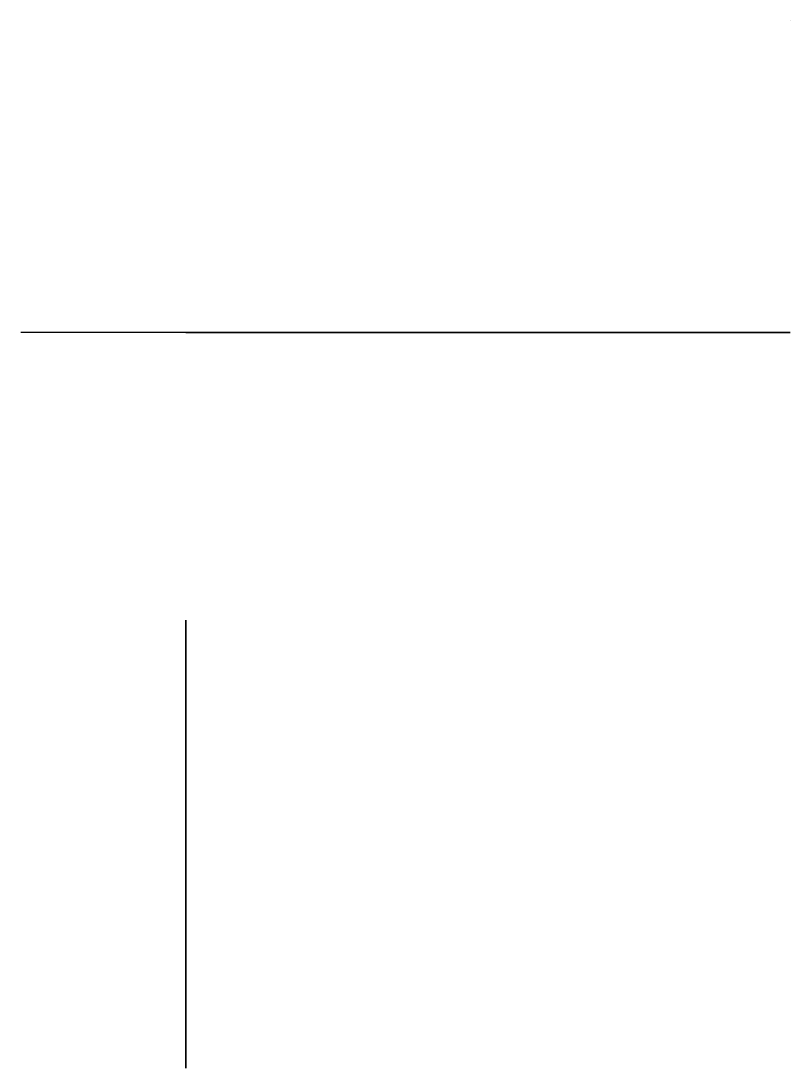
# Model space of a CAD drawing. Header units: inches. Extents: x -8.5 to 31, y -37.8 to 16.
import ezdxf

# ---------------------------------------------------------------- set-up
doc = ezdxf.new("R2010")
doc.units = ezdxf.units.IN
doc.header["$MEASUREMENT"] = 0

msp = doc.modelspace()

# ---------------------------------------------------------------- linework, layer by layer
at = {"extrusion": (0, 1, 0)}
for p, q in [((31, 0, 4), (-8.47, 0, 4)), ((0, 0, 15), (31, 0, 15)), ((0, 0), (31, 0)), ((2.5, 0), (2.5, 0, 21)), ((10, 0), (10, 0, 21)), ((10, 0, 15), (10, 0, 11)), ((10, 0, 11), (18, 0, 4)), ((10, 0, 11), (10, 0, 9)), ((10, 0, 9), (18, 0, 2)), ((10, 0, 11), (10, 0, 23.658)), ((18, 0), (16, 0)), ((16, 0), (16, 0, 21)), ((18, 0), (18, 0, 21.898)), ((18, 0, 4), (18, 0, 2)), ((31, 0), (31, 0, 4))]:
    msp.add_line(p, q, dxfattribs=at)
at = {"extrusion": (0, 1, 0), "elevation": 16}
msp.add_lwpolyline([(-31, 15), (-31, 15), (-31, 15), (-31, 15)], close=True, dxfattribs=at)
at = {"extrusion": (0, 1, 0)}
msp.add_lwpolyline([(-14, 7.5), (-14, 15), (-31, 15), (-31, 7.5)], close=True, dxfattribs=at)
at = {"extrusion": (-1, 0, 0)}
msp.add_lwpolyline([(14.77, -14.111), (14.77, -6.111), (37.77, -6.111), (37.77, -14.111)], close=True, dxfattribs=at)

doc.saveas('drawing.dxf')
